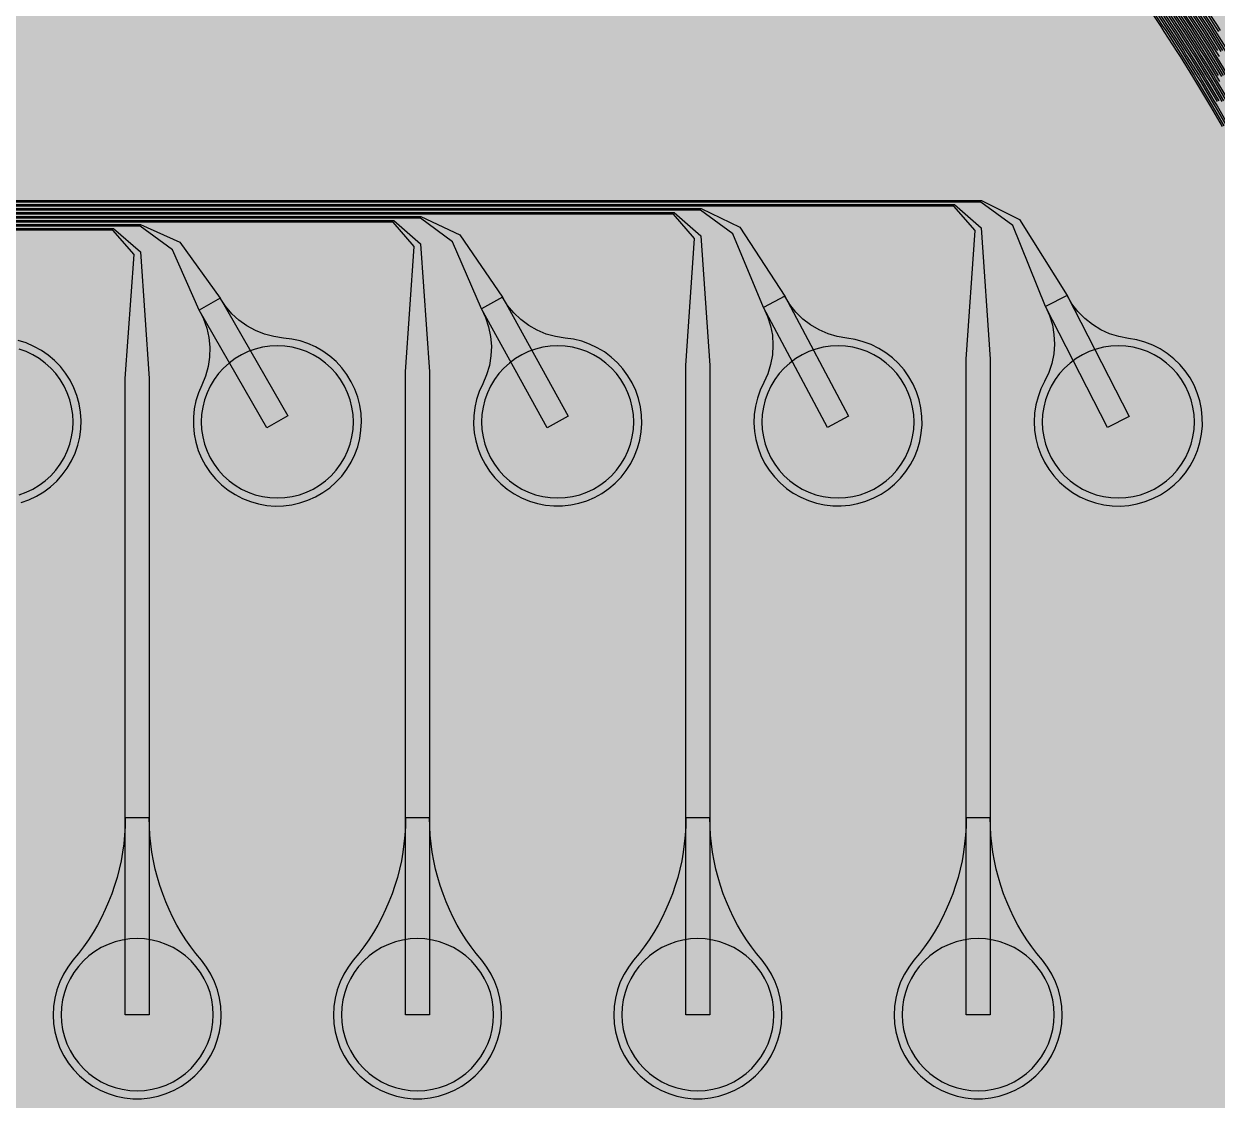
# Model space of a CAD drawing. Header units: metres. Extents: x -7240 to 10960, y -29667 to 1823.
# Drawn here: x -1194 to 296, y -17889 to -16546 of the extents above; entities that cross this region are included whole.
import ezdxf

# ---------------------------------------------------------------- set-up
doc = ezdxf.new("R2010")
doc.units = ezdxf.units.M
for name, color, linetype in [('Metal1', 4, 'CONTINUOUS'), ('Polyimide', 7, 'CONTINUOUS'), ('Polyimide_Negative', 5, 'CONTINUOUS')]:
    doc.layers.add(name, color=color, linetype=linetype)

msp = doc.modelspace()

# ---------------------------------------------------------------- hatches: boundary and pattern name
at = {"layer": 'Polyimide'}
msp.add_hatch(color=7, dxfattribs=at).paths.add_polyline_path([(4088.5, -11806.9), (4098.7, -11851.2), (4115.6, -11893.5), (4138.6, -11932.7), (4167.4, -11968), (4201.1, -11998.5), (4239, -12023.6), (4280.3, -12042.7), (4349.2, -12073.7), (4413.2, -12113.8), (4471.3, -12162), (4522.3, -12217.7), (4565.4, -12279.7), (4599.7, -12346.9), (4624.7, -12418.2), (4639.9, -12492.2), (4645, -12567.5), (4639.9, -12642.8), (4624.7, -12716.8), (4599.7, -12788.1), (4565.4, -12855.3), (4522.3, -12917.3), (4471.3, -12973), (4413.2, -13021.2), (4349.2, -13061.3), (4280.3, -13092.3), (4239, -13111.4), (4201.1, -13136.5), (4167.4, -13167), (4138.6, -13202.3), (4115.6, -13241.5), (4098.7, -13283.8), (4088.5, -13328.1), (4085, -13373.5), (4085, -13567.5), (4099.4, -13861.6), (4142.6, -14152.8), (4214.2, -14438.4), (4313.4, -14715.5), (4439.2, -14981.7), (4590.6, -15234.2), (4766, -15470.7), (4963.7, -15688.8), (5181.8, -15886.5), (5418.3, -16061.9), (5670.8, -16213.3), (5936.9, -16339.1), (6214.1, -16438.3), (6499.7, -16509.9), (6790.9, -16553.1), (7085, -16567.5), (9960.4, -16567.5), (10038.8, -16571.4), (10116.4, -16582.9), (10192.6, -16601.9), (10266.5, -16628.4), (10337.5, -16662), (10404.8, -16702.3), (10467.9, -16749.1), (10526.1, -16801.8), (10578.8, -16860), (10625.6, -16923), (10665.9, -16990.4), (10699.5, -17061.4), (10725.9, -17135.3), (10745, -17211.4), (10756.5, -17289.1), (10760.4, -17367.5), (10760.4, -21957.3), (10721.6, -22012.9), (10686, -22070.6), (10653.6, -22130.1), (10624.5, -22191.4), (10598.9, -22254.2), (10576.8, -22318.2), (10558.3, -22383.5), (10543.4, -22449.6), (10532.2, -22516.5), (10524.7, -22583.8), (10521, -22651.5), (10521, -22719.3), (10524.7, -22787), (10532.2, -22854.4), (10543.4, -22921.2), (10558.3, -22987.4), (10576.8, -23052.6), (10598.9, -23116.7), (10624.5, -23179.5), (10653.6, -23240.7), (10686, -23300.3), (10721.6, -23357.9), (10760.4, -23413.5), (10760.4, -28667.5), (10756.5, -28745.9), (10745, -28823.6), (10725.9, -28899.7), (10699.5, -28973.6), (10665.9, -29044.6), (10625.6, -29112), (10578.8, -29175), (10526.1, -29233.2), (10467.9, -29285.9), (10404.8, -29332.7), (10337.5, -29373), (10266.5, -29406.6), (10192.6, -29433.1), (10116.4, -29452.1), (10038.8, -29463.6), (9960.4, -29467.5), (-6239.6, -29467.5), (-6318, -29463.6), (-6395.7, -29452.1), (-6471.9, -29433.1), (-6545.8, -29406.6), (-6616.7, -29373), (-6684.1, -29332.7), (-6747.1, -29285.9), (-6805.3, -29233.2), (-6858, -29175), (-6904.8, -29112), (-6945.2, -29044.6), (-6978.7, -28973.6), (-7005.2, -28899.7), (-7024.3, -28823.6), (-7035.8, -28745.9), (-7039.6, -28667.5), (-7039.6, -23426.3), (-6999.4, -23370.1), (-6962.3, -23311.6), (-6928.7, -23251.2), (-6898.5, -23189), (-6871.8, -23125.1), (-6848.8, -23059.9), (-6829.5, -22993.4), (-6814, -22926), (-6802.4, -22857.8), (-6794.6, -22789.1), (-6790.7, -22720), (-6790.7, -22650.8), (-6794.6, -22581.8), (-6802.4, -22513), (-6814, -22444.8), (-6829.5, -22377.4), (-6848.8, -22311), (-6871.8, -22245.7), (-6898.5, -22181.9), (-6928.7, -22119.7), (-6962.3, -22059.2), (-6999.4, -22000.8), (-7039.6, -21944.5), (-7039.6, -17367.5), (-7035.8, -17289.1), (-7024.3, -17211.4), (-7005.2, -17135.3), (-6978.7, -17061.4), (-6945.2, -16990.4), (-6904.8, -16923), (-6858, -16860), (-6805.3, -16801.8), (-6747.1, -16749.1), (-6684.1, -16702.3), (-6616.7, -16662), (-6545.8, -16628.4), (-6471.9, -16601.9), (-6395.7, -16582.9), (-6318, -16571.4), (-6239.6, -16567.5), (-3334, -16567.5), (-3039.9, -16553.1), (-2748.7, -16509.9), (-2463.1, -16438.3), (-2185.9, -16339.1), (-1919.8, -16213.3), (-1667.3, -16061.9), (-1430.8, -15886.5), (-1212.7, -15688.8), (-1015, -15470.7), (-839.6, -15234.2), (-688.2, -14981.7), (-562.4, -14715.5), (-463.2, -14438.4), (-391.6, -14152.8), (-348.4, -13861.6), (-334, -13567.5), (-334, -13373.5), (-337.5, -13328.1), (-347.7, -13283.8), (-364.6, -13241.5), (-387.6, -13202.3), (-416.4, -13167), (-450.1, -13136.5), (-488, -13111.4), (-529.3, -13092.3), (-529.3, -13092.3), (-598.2, -13061.3), (-662.2, -13021.2), (-720.3, -12973), (-771.3, -12917.3), (-814.4, -12855.3), (-848.7, -12788.1), (-873.7, -12716.8), (-888.9, -12642.8), (-894, -12567.5), (-888.9, -12492.2), (-873.7, -12418.2), (-848.7, -12346.9), (-814.4, -12279.7), (-771.3, -12217.7), (-720.3, -12162), (-662.2, -12113.8), (-598.2, -12073.7), (-529.3, -12042.7), (-488, -12023.6), (-450.1, -11998.5), (-416.4, -11968), (-387.6, -11932.7), (-364.6, -11893.5), (-347.7, -11851.2), (-337.5, -11806.9), (-334, -11761.5), (-334, -11074.3), (-337.5, -11028.9), (-347.7, -10984.6), (-364.6, -10942.4), (-387.6, -10903.1), (-416.4, -10867.8), (-450.1, -10837.3), (-488, -10812.2), (-529.3, -10793.2), (-529.3, -10793.2), (-598.2, -10762.1), (-662.2, -10722.1), (-720.3, -10673.8), (-771.3, -10618.1), (-814.4, -10556.1), (-848.7, -10488.9), (-873.7, -10417.6), (-888.9, -10343.7), (-894, -10268.3), (-888.9, -10193), (-873.7, -10119), (-848.7, -10047.8), (-814.4, -9980.5), (-771.3, -9918.5), (-720.3, -9862.9), (-662.2, -9814.6), (-598.2, -9774.6), (-529.3, -9743.5), (-488, -9724.5), (-450.1, -9699.4), (-416.4, -9668.8), (-387.6, -9633.5), (-364.6, -9594.3), (-347.7, -9552), (-337.5, -9507.7), (-334, -9462.4), (-334, -8775.1), (-337.5, -8729.8), (-347.7, -8685.5), (-364.6, -8643.2), (-387.6, -8604), (-416.4, -8568.7), (-450.1, -8538.1), (-488, -8513), (-529.3, -8494), (-529.3, -8494), (-598.2, -8462.9), (-662.2, -8422.9), (-720.3, -8374.6), (-771.3, -8319), (-814.4, -8257), (-848.7, -8189.7), (-873.7, -8118.5), (-888.9, -8044.5), (-894, -7969.2), (-888.9, -7893.8), (-873.7, -7819.9), (-848.7, -7748.6), (-814.4, -7681.4), (-771.3, -7619.4), (-720.3, -7563.7), (-662.2, -7515.4), (-598.2, -7475.4), (-529.3, -7444.3), (-529.3, -7444.3), (-488, -7425.3), (-450.1, -7400.2), (-416.4, -7369.7), (-387.6, -7334.4), (-364.6, -7295.1), (-347.7, -7252.9), (-337.5, -7208.6), (-334, -7163.2), (-334, -6476), (-337.5, -6430.6), (-347.7, -6386.3), (-364.6, -6344), (-387.6, -6304.8), (-416.4, -6269.5), (-450.1, -6239), (-488, -6213.9), (-529.3, -6194.8), (-529.3, -6194.8), (-598.2, -6163.8), (-662.2, -6123.7), (-720.3, -6075.5), (-771.3, -6019.8), (-814.4, -5957.8), (-848.7, -5890.6), (-873.7, -5819.3), (-888.9, -5745.3), (-894, -5670), (-888.9, -5594.7), (-873.7, -5520.7), (-848.7, -5449.4), (-814.4, -5382.2), (-771.3, -5320.2), (-720.3, -5264.5), (-662.2, -5216.3), (-598.2, -5176.2), (-529.3, -5145.2), (-529.3, -5145.2), (-488, -5126.1), (-450.1, -5101), (-416.4, -5070.5), (-387.6, -5035.2), (-364.6, -4996), (-347.7, -4953.7), (-337.5, -4909.4), (-334, -4864), (-334, 380), (-334, 1522.5), (-289, 1522.5), (-288.8, 1515.6), (-288.1, 1508.8), (-287, 1502), (-285.4, 1495.3), (-283.4, 1488.7), (-281, 1482.3), (-278.2, 1476.1), (-274.9, 1470), (-271.3, 1464.2), (-267.3, 1458.6), (-262.9, 1453.3), (-258.2, 1448.3), (-253.2, 1443.6), (-247.9, 1439.2), (-242.3, 1435.2), (-236.5, 1431.6), (-230.4, 1428.3), (-224.2, 1425.5), (-217.8, 1423.1), (-211.2, 1421.1), (-204.5, 1419.5), (-197.7, 1418.4), (-190.9, 1417.7), (-184, 1417.5), (-177.1, 1417.7), (-170.3, 1418.4), (-163.5, 1419.5), (-156.8, 1421.1), (-150.2, 1423.1), (-143.8, 1425.5), (-137.6, 1428.3), (-131.5, 1431.6), (-125.7, 1435.2), (-120.1, 1439.2), (-114.8, 1443.6), (-109.8, 1448.3), (-105.1, 1453.3), (-100.7, 1458.6), (-96.7, 1464.2), (-93.1, 1470), (-89.8, 1476.1), (-87, 1482.3), (-84.6, 1488.7), (-82.6, 1495.3), (-81, 1502), (-79.9, 1508.8), (-79.2, 1515.6), (-79, 1522.5), (1786, 1522.5), (3835, 1522.5), (3835.2, 1529), (3835.9, 1535.6), (3836.9, 1542), (3838.4, 1548.4), (3840.3, 1554.6), (3842.6, 1560.8), (3845.3, 1566.7), (3848.4, 1572.5), (3851.9, 1578.1), (3855.7, 1583.4), (3859.8, 1588.4), (3864.3, 1593.2), (3869.1, 1597.7), (3874.1, 1601.8), (3879.4, 1605.6), (3885, 1609.1), (3890.8, 1612.2), (3896.7, 1614.9), (3902.9, 1617.2), (3909.1, 1619.1), (3915.5, 1620.6), (3921.9, 1621.6), (3928.5, 1622.3), (3935, 1622.5), (3941.5, 1622.3), (3948.1, 1621.6), (3954.5, 1620.6), (3960.9, 1619.1), (3967.1, 1617.2), (3973.3, 1614.9), (3979.2, 1612.2), (3985, 1609.1), (3990.6, 1605.6), (3995.9, 1601.8), (4000.9, 1597.7), (4005.7, 1593.2), (4010.2, 1588.4), (4014.3, 1583.4), (4018.1, 1578.1), (4021.6, 1572.5), (4024.7, 1566.7), (4027.4, 1560.8), (4029.7, 1554.6), (4031.6, 1548.4), (4033.1, 1542), (4034.1, 1535.6), (4034.8, 1529), (4035, 1522.5), (4085, 1522.5), (4085, 380), (4085, 330), (4085, -4864), (4088.5, -4909.4), (4098.7, -4953.7), (4115.6, -4996), (4138.6, -5035.2), (4167.4, -5070.5), (4201.1, -5101), (4239, -5126.1), (4280.3, -5145.2), (4280.3, -5145.2), (4349.2, -5176.2), (4413.2, -5216.3), (4471.3, -5264.5), (4522.3, -5320.2), (4565.4, -5382.2), (4599.7, -5449.4), (4624.7, -5520.7), (4639.9, -5594.7), (4645, -5670), (4639.9, -5745.3), (4624.7, -5819.3), (4599.7, -5890.6), (4565.4, -5957.8), (4522.3, -6019.8), (4471.3, -6075.5), (4413.2, -6123.7), (4349.2, -6163.8), (4280.3, -6194.8), (4239, -6213.9), (4201.1, -6239), (4167.4, -6269.5), (4138.6, -6304.8), (4115.6, -6344), (4098.7, -6386.3), (4088.5, -6430.6), (4085, -6476), (4085, -11761.5), (4088.5, -11806.9)])

# ---------------------------------------------------------------- linework, layer by layer
at = {"layer": 'Metal1'}
for points in [[(302.8, -16673.7), (288.4, -16648.9), (284.6, -16642.5), (269.7, -16617.6), (265.8, -16611.3), (250.3, -16586.4), (246.3, -16580), (230.3, -16555.2), (226.2, -16548.8), (209.6, -16524)], [(211.3, -16522.8), (227.8, -16547.7), (232, -16554.1), (248, -16579), (252, -16585.4), (267.5, -16610.2), (271.4, -16616.6), (286.4, -16641.5), (290.1, -16647.8), (304.6, -16672.7)], [(308.7, -16673.7), (294.4, -16648.9), (290.6, -16642.5), (275.7, -16617.6), (271.8, -16611.3), (256.4, -16586.4), (252.4, -16580), (236.5, -16555.2), (232.3, -16548.8), (215.9, -16524)], [(217.5, -16522.8), (234, -16547.7), (238.2, -16554.1), (254.1, -16579), (258.1, -16585.4), (273.6, -16610.2), (277.4, -16616.6), (292.3, -16641.5), (296.1, -16647.8), (310.5, -16672.7)], [(296.6, -16642.5), (281.7, -16617.6), (277.9, -16611.3), (262.5, -16586.4), (258.5, -16580), (242.6, -16555.2), (238.5, -16548.8), (222.1, -16524)], [(223.7, -16522.8), (240.2, -16547.7), (244.3, -16554.1), (260.2, -16579), (264.2, -16585.4), (279.6, -16610.2), (283.5, -16616.6), (298.3, -16641.5)], [(302.6, -16642.5), (287.8, -16617.6), (283.9, -16611.3), (268.6, -16586.4), (264.6, -16580), (248.8, -16555.2), (244.7, -16548.8), (228.3, -16524)], [(230, -16522.8), (246.3, -16547.7), (250.5, -16554.1), (266.3, -16579), (270.3, -16585.4), (285.6, -16610.2), (289.5, -16616.6), (304.3, -16641.5)], [(308.5, -16642.5), (293.8, -16617.6), (290, -16611.3), (274.7, -16586.4), (270.7, -16580), (254.9, -16555.2), (250.8, -16548.8), (234.5, -16524)], [(236.2, -16522.9), (252.5, -16547.7), (256.6, -16554.1), (272.4, -16579), (276.4, -16585.4), (291.7, -16610.2), (295.5, -16616.6), (310.3, -16641.5)], [(299.8, -16617.6), (296, -16611.3), (280.8, -16586.4), (276.8, -16580), (261.1, -16555.2), (257, -16548.8), (240.7, -16523.9)], [(242.4, -16522.9), (258.7, -16547.7), (262.8, -16554.1), (278.5, -16579), (282.5, -16585.4), (297.7, -16610.2)], [(302, -16611.3), (286.9, -16586.4), (282.9, -16580), (267.2, -16555.2), (263.2, -16548.8), (246.9, -16523.9)], [(248.6, -16522.9), (264.8, -16547.7), (268.9, -16554.1), (284.6, -16579), (288.6, -16585.4), (303.7, -16610.2)], [(308.1, -16611.3), (292.9, -16586.4), (289, -16580), (273.4, -16555.2), (269.3, -16548.8), (253.2, -16523.9)], [(254.8, -16522.9), (271, -16547.7), (275.1, -16554.1), (290.7, -16579), (294.7, -16585.4), (309.8, -16610.2)], [(299, -16586.4), (295.1, -16580), (279.5, -16555.2), (275.5, -16548.8), (259.4, -16523.9)], [(261.1, -16522.9), (277.2, -16547.7), (281.2, -16554.1), (296.8, -16579)], [(301.2, -16580), (285.7, -16555.2), (281.7, -16548.8), (265.6, -16523.9)], [(267.3, -16522.9), (283.3, -16547.7), (287.4, -16554.1), (302.9, -16579)], [(307.3, -16580), (291.8, -16555.2), (287.8, -16548.8), (271.8, -16523.9)], [(273.5, -16522.9), (289.5, -16547.7), (293.5, -16554.1), (309, -16579)], [(298.4, -16555.2), (294.4, -16548.8), (278.5, -16523.9)], [(280.2, -16522.9), (296.1, -16547.7), (300.1, -16554.1)], [(-6068.1, -19377.9), (-6068.1, -16796.6), (-6037.5, -16766), (1.9, -16766), (49.5, -16789.8), (108.8, -16884.6), (186.2, -17035.7), (159.5, -17049.3), (82.1, -16898.3), (41.2, -16797.5), (1.4, -16768), (-6036.7, -16768), (-6066.1, -16797.4), (-6066.1, -19377.1)], [(-6063.1, -19372.9), (-6063.1, -16801.6), (-6032.5, -16771), (-31.7, -16771), (1.8, -16800.4), (12.9, -16964.2), (12.9, -17782.5), (-17.1, -17782.5), (-17.1, -16964.2), (-6, -16803.6), (-32.5, -16773), (-6031.7, -16773), (-6061.1, -16802.4), (-6061.1, -19372.1)], [(-6058.1, -19367.9), (-6058.1, -16806.6), (-6027.5, -16776), (-348.1, -16776), (-299.9, -16799.4), (-243.6, -16885.6), (-163.9, -17035.5), (-190.4, -17049.5), (-270.1, -16899.7), (-308.6, -16807.6), (-348.6, -16778), (-6026.7, -16778), (-6056.1, -16807.4), (-6056.1, -19367.1)], [(-6053.1, -19362.9), (-6053.1, -16811.6), (-6022.5, -16781), (-381.7, -16781), (-348.2, -16810.4), (-337.1, -16972.2), (-337.1, -17782.5), (-367.1, -17782.5), (-367.1, -16972.2), (-356.1, -16813.6), (-382.5, -16783), (-6021.7, -16783), (-6051.1, -16812.4), (-6051.1, -19362.1)], [(-6048.1, -19357.9), (-6048.1, -16816.6), (-6017.5, -16786), (-698.1, -16786), (-649.3, -16808.9), (-596.1, -16886.7), (-514, -17035.2), (-540.3, -17049.8), (-622.3, -16901.2), (-658.3, -16817.6), (-698.6, -16788), (-6016.7, -16788), (-6046.1, -16817.4), (-6046.1, -19357.1)], [(-6043.1, -19352.9), (-6043.1, -16821.6), (-6012.5, -16791), (-731.7, -16791), (-698.2, -16820.4), (-687.1, -16980.2), (-687.1, -17782.5), (-717.1, -17782.5), (-717.1, -16980.2), (-706.1, -16823.6), (-732.5, -16793), (-6011.7, -16793), (-6041.1, -16822.4), (-6041.1, -19352.1)], [(-6038.1, -19347.9), (-6038.1, -16826.6), (-6007.5, -16796), (-1048.1, -16796), (-998.7, -16818.3), (-948.7, -16887.9), (-864.1, -17035), (-890.1, -17050), (-974.7, -16902.9), (-1008, -16827.7), (-1048.6, -16798), (-6006.7, -16798), (-6036.1, -16827.4), (-6036.1, -19347.1)], [(-6033.1, -19342.9), (-6033.1, -16831.6), (-6002.5, -16801), (-1081.7, -16801), (-1048.1, -16830.3), (-1037.1, -16988.2), (-1037.1, -17782.5), (-1067.1, -17782.5), (-1067.1, -16988.2), (-1056.1, -16833.7), (-1082.5, -16803), (-6001.7, -16803), (-6031.1, -16832.4), (-6031.1, -19342.1)], [(-1197, -17143.1), (-1187.2, -17139.6), (-1177.7, -17135.1), (-1168.7, -17129.7), (-1160.3, -17123.5), (-1152.6, -17116.4), (-1145.6, -17108.6), (-1139.4, -17100.2), (-1134.1, -17091.1), (-1129.7, -17081.6), (-1126.3, -17071.7), (-1123.9, -17061.5), (-1122.5, -17051.1), (-1122.1, -17040.6), (-1122.8, -17030.2), (-1124.6, -17019.9), (-1127.4, -17009.7), (-1131.1, -17000), (-1135.8, -16990.6), (-1141.5, -16981.8), (-1148, -16973.5), (-1155.2, -16966), (-1163.2, -16959.2), (-1171.8, -16953.2), (-1181, -16948.2), (-1190.6, -16944), (-1200.6, -16940.9)]]:
    msp.add_lwpolyline(points, dxfattribs=at)
for points in [[(-974.7, -16902.9), (-969.3, -16913.8), (-965.3, -16925.3), (-962.6, -16937.2), (-961.5, -16949.3), (-961.8, -16961.5), (-963.6, -16973.5), (-966.9, -16985.3), (-971.5, -16996.5), (-975.6, -17006.2), (-978.8, -17016.2), (-980.9, -17026.4), (-982, -17036.8), (-982, -17047.3), (-981, -17057.8), (-979, -17068), (-975.9, -17078.1), (-971.9, -17087.7), (-966.9, -17097), (-961, -17105.6), (-954.3, -17113.7), (-946.8, -17121), (-938.7, -17127.6), (-929.9, -17133.3), (-920.6, -17138.1), (-910.8, -17141.9), (-900.7, -17144.8), (-890.4, -17146.7), (-880, -17147.5), (-869.5, -17147.2), (-859.1, -17145.9), (-848.9, -17143.6), (-838.9, -17140.3), (-829.4, -17136), (-820.3, -17130.8), (-811.8, -17124.7), (-803.9, -17117.8), (-796.8, -17110.1), (-790.4, -17101.7), (-785, -17092.8), (-780.4, -17083.4), (-776.8, -17073.5), (-774.2, -17063.4), (-772.7, -17053), (-772.1, -17042.5), (-772.6, -17032.1), (-774.2, -17021.7), (-776.8, -17011.6), (-780.4, -17001.7), (-784.9, -16992.3), (-790.4, -16983.3), (-796.7, -16975), (-803.8, -16967.3), (-811.7, -16960.4), (-820.2, -16954.3), (-829.3, -16949), (-838.9, -16944.7), (-848.8, -16941.4), (-859, -16939.1), (-869.4, -16937.8), (-881.5, -16936.1), (-893.3, -16933.1), (-904.6, -16928.6), (-915.3, -16922.7), (-925.2, -16915.6), (-934.1, -16907.4), (-942, -16898.1), (-948.7, -16887.9), (-974.7, -16902.9)], [(-622.3, -16901.2), (-617.1, -16912.2), (-613.3, -16923.8), (-610.8, -16935.7), (-609.9, -16947.9), (-610.4, -16960), (-612.4, -16972.1), (-615.9, -16983.7), (-620.7, -16994.9), (-625, -17004.5), (-628.3, -17014.4), (-630.6, -17024.7), (-631.9, -17035.1), (-632.1, -17045.5), (-631.3, -17056), (-629.4, -17066.3), (-626.5, -17076.4), (-622.6, -17086.1), (-617.8, -17095.4), (-612.1, -17104.2), (-605.5, -17112.3), (-598.2, -17119.8), (-590.1, -17126.5), (-581.4, -17132.4), (-572.2, -17137.3), (-562.5, -17141.4), (-552.5, -17144.4), (-542.2, -17146.4), (-531.8, -17147.4), (-521.3, -17147.3), (-510.9, -17146.2), (-500.6, -17144.1), (-490.6, -17140.9), (-481, -17136.8), (-471.8, -17131.7), (-463.2, -17125.8), (-455.2, -17119), (-447.9, -17111.5), (-441.5, -17103.2), (-435.8, -17094.4), (-431.1, -17085), (-427.4, -17075.2), (-424.6, -17065.1), (-422.8, -17054.8), (-422.1, -17044.3), (-422.5, -17033.9), (-423.9, -17023.5), (-426.3, -17013.3), (-429.7, -17003.4), (-434.1, -16993.9), (-439.4, -16984.8), (-445.6, -16976.4), (-452.6, -16968.6), (-460.3, -16961.5), (-468.7, -16955.2), (-477.7, -16949.9), (-487.2, -16945.4), (-497.1, -16941.9), (-507.2, -16939.4), (-517.6, -16937.9), (-529.7, -16936.1), (-541.4, -16932.8), (-552.6, -16928.1), (-563.2, -16922.1), (-573, -16914.8), (-581.8, -16906.4), (-589.6, -16897), (-596.1, -16886.7), (-622.3, -16901.2)], [(-270.1, -16899.7), (-265, -16910.8), (-261.3, -16922.4), (-259.1, -16934.4), (-258.3, -16946.6), (-259.1, -16958.7), (-261.3, -16970.7), (-264.9, -16982.3), (-269.9, -16993.4), (-274.4, -17002.9), (-277.8, -17012.8), (-280.3, -17023), (-281.7, -17033.4), (-282.1, -17043.8), (-281.5, -17054.3), (-279.8, -17064.6), (-277, -17074.8), (-273.3, -17084.6), (-268.7, -17093.9), (-263.1, -17102.8), (-256.6, -17111.1), (-249.4, -17118.7), (-241.5, -17125.5), (-232.9, -17131.5), (-223.7, -17136.6), (-214.1, -17140.8), (-204.1, -17144), (-193.9, -17146.2), (-183.5, -17147.3), (-173, -17147.4), (-162.5, -17146.5), (-152.2, -17144.5), (-142.2, -17141.5), (-132.5, -17137.5), (-123.3, -17132.6), (-114.5, -17126.8), (-106.4, -17120.1), (-99.1, -17112.7), (-92.4, -17104.6), (-86.7, -17095.8), (-81.8, -17086.6), (-77.9, -17076.8), (-75, -17066.8), (-73.1, -17056.5), (-72.2, -17046), (-72.4, -17035.6), (-73.6, -17025.1), (-75.8, -17014.9), (-79.1, -17004.9), (-83.3, -16995.4), (-88.5, -16986.2), (-94.5, -16977.7), (-101.4, -16969.8), (-109, -16962.6), (-117.3, -16956.2), (-126.2, -16950.7), (-135.6, -16946), (-145.5, -16942.4), (-155.6, -16939.7), (-165.9, -16938.1), (-178, -16936.1), (-189.6, -16932.6), (-200.8, -16927.7), (-211.3, -16921.5), (-220.9, -16914.1), (-229.6, -16905.5), (-237.2, -16896), (-243.6, -16885.6), (-270.1, -16899.7)], [(82.1, -16898.3), (87, -16909.5), (90.5, -16921.2), (92.5, -16933.2), (93.1, -16945.3), (92.2, -16957.5), (89.8, -16969.4), (86, -16981), (80.8, -16992), (76.2, -17001.4), (72.6, -17011.3), (70, -17021.4), (68.4, -17031.8), (67.9, -17042.3), (68.4, -17052.7), (69.9, -17063.1), (72.5, -17073.2), (76, -17083.1), (80.6, -17092.6), (86, -17101.5), (92.3, -17109.9), (99.4, -17117.6), (107.3, -17124.5), (115.8, -17130.6), (124.9, -17135.9), (134.4, -17140.2), (144.3, -17143.5), (154.6, -17145.9), (165, -17147.2), (175.4, -17147.5), (185.9, -17146.7), (196.2, -17144.9), (206.3, -17142), (216, -17138.2), (225.4, -17133.4), (234.2, -17127.7), (242.4, -17121.2), (249.9, -17113.9), (256.6, -17105.9), (262.5, -17097.2), (267.5, -17088), (271.6, -17078.3), (274.7, -17068.3), (276.7, -17058), (277.8, -17047.6), (277.7, -17037.1), (276.7, -17026.7), (274.6, -17016.4), (271.5, -17006.4), (267.4, -16996.8), (262.4, -16987.6), (256.5, -16978.9), (249.7, -16970.9), (242.2, -16963.6), (234, -16957.1), (225.2, -16951.4), (215.8, -16946.7), (206.1, -16942.9), (196, -16940.1), (185.6, -16938.3), (173.7, -16936.1), (162, -16932.4), (151, -16927.4), (140.6, -16921), (131, -16913.4), (122.5, -16904.8), (115, -16895.1), (108.8, -16884.6), (82.1, -16898.3)], [(-1067.1, -17536.9), (-1067.3, -17547.7), (-1068, -17558.4), (-1069, -17569.1), (-1070.5, -17579.7), (-1072.3, -17590.3), (-1074.6, -17600.8), (-1077.3, -17611.1), (-1080.4, -17621.4), (-1083.9, -17631.6), (-1087.8, -17641.6), (-1092.1, -17651.4), (-1096.7, -17661.1), (-1101.8, -17670.6), (-1107.2, -17679.9), (-1112.9, -17688.9), (-1119, -17697.7), (-1125.5, -17706.3), (-1132.3, -17714.6), (-1138.7, -17723.1), (-1144.2, -17732.1), (-1148.9, -17741.7), (-1152.5, -17751.6), (-1155.1, -17761.9), (-1156.6, -17772.4), (-1157.1, -17783), (-1156.5, -17793.6), (-1154.9, -17804.1), (-1152.2, -17814.3), (-1148.5, -17824.2), (-1143.8, -17833.7), (-1138.1, -17842.7), (-1131.6, -17851.1), (-1124.3, -17858.8), (-1116.2, -17865.7), (-1107.5, -17871.7), (-1098.2, -17876.8), (-1088.5, -17881), (-1078.4, -17884.2), (-1068, -17886.3), (-1057.4, -17887.4), (-1046.8, -17887.4), (-1036.3, -17886.3), (-1025.9, -17884.2), (-1015.8, -17881), (-1006, -17876.8), (-996.7, -17871.7), (-988, -17865.7), (-980, -17858.8), (-972.6, -17851.1), (-966.1, -17842.7), (-960.5, -17833.7), (-955.8, -17824.2), (-952.1, -17814.3), (-949.4, -17804.1), (-947.7, -17793.6), (-947.1, -17783), (-947.6, -17772.4), (-949.2, -17761.9), (-951.8, -17751.6), (-955.4, -17741.7), (-960, -17732.1), (-965.6, -17723.1), (-972, -17714.6), (-978.8, -17706.3), (-985.2, -17697.7), (-991.3, -17688.9), (-997.1, -17679.9), (-1002.5, -17670.6), (-1007.5, -17661.1), (-1012.2, -17651.4), (-1016.4, -17641.6), (-1020.3, -17631.6), (-1023.8, -17621.4), (-1026.9, -17611.1), (-1029.6, -17600.8), (-1031.9, -17590.3), (-1033.8, -17579.7), (-1035.2, -17569.1), (-1036.3, -17558.4), (-1036.9, -17547.7), (-1037.1, -17536.9), (-1067.1, -17536.9)], [(-717.1, -17536.9), (-717.3, -17547.7), (-718, -17558.4), (-719, -17569.1), (-720.5, -17579.7), (-722.3, -17590.3), (-724.6, -17600.8), (-727.3, -17611.1), (-730.4, -17621.4), (-733.9, -17631.6), (-737.8, -17641.6), (-742.1, -17651.4), (-746.7, -17661.1), (-751.8, -17670.6), (-757.2, -17679.9), (-762.9, -17688.9), (-769, -17697.7), (-775.5, -17706.3), (-782.3, -17714.6), (-788.7, -17723.1), (-794.2, -17732.1), (-798.9, -17741.7), (-802.5, -17751.6), (-805.1, -17761.9), (-806.6, -17772.4), (-807.1, -17783), (-806.5, -17793.6), (-804.9, -17804.1), (-802.2, -17814.3), (-798.5, -17824.2), (-793.8, -17833.7), (-788.1, -17842.7), (-781.6, -17851.1), (-774.3, -17858.8), (-766.2, -17865.7), (-757.5, -17871.7), (-748.2, -17876.8), (-738.5, -17881), (-728.4, -17884.2), (-718, -17886.3), (-707.4, -17887.4), (-696.8, -17887.4), (-686.3, -17886.3), (-675.9, -17884.2), (-665.8, -17881), (-656, -17876.8), (-646.7, -17871.7), (-638, -17865.7), (-630, -17858.8), (-622.6, -17851.1), (-616.1, -17842.7), (-610.5, -17833.7), (-605.8, -17824.2), (-602.1, -17814.3), (-599.4, -17804.1), (-597.7, -17793.6), (-597.1, -17783), (-597.6, -17772.4), (-599.2, -17761.9), (-601.8, -17751.6), (-605.4, -17741.7), (-610, -17732.1), (-615.6, -17723.1), (-622, -17714.6), (-628.8, -17706.3), (-635.2, -17697.7), (-641.3, -17688.9), (-647.1, -17679.9), (-652.5, -17670.6), (-657.5, -17661.1), (-662.2, -17651.4), (-666.4, -17641.6), (-670.3, -17631.6), (-673.8, -17621.4), (-676.9, -17611.1), (-679.6, -17600.8), (-681.9, -17590.3), (-683.8, -17579.7), (-685.2, -17569.1), (-686.3, -17558.4), (-686.9, -17547.7), (-687.1, -17536.9), (-717.1, -17536.9)], [(-367.1, -17536.9), (-367.3, -17547.7), (-368, -17558.4), (-369, -17569.1), (-370.5, -17579.7), (-372.3, -17590.3), (-374.6, -17600.8), (-377.3, -17611.1), (-380.4, -17621.4), (-383.9, -17631.6), (-387.8, -17641.6), (-392.1, -17651.4), (-396.7, -17661.1), (-401.8, -17670.6), (-407.2, -17679.9), (-412.9, -17688.9), (-419, -17697.7), (-425.5, -17706.3), (-432.3, -17714.6), (-438.7, -17723.1), (-444.2, -17732.1), (-448.9, -17741.7), (-452.5, -17751.6), (-455.1, -17761.9), (-456.6, -17772.4), (-457.1, -17783), (-456.5, -17793.6), (-454.9, -17804.1), (-452.2, -17814.3), (-448.5, -17824.2), (-443.8, -17833.7), (-438.1, -17842.7), (-431.6, -17851.1), (-424.3, -17858.8), (-416.2, -17865.7), (-407.5, -17871.7), (-398.2, -17876.8), (-388.5, -17881), (-378.4, -17884.2), (-368, -17886.3), (-357.4, -17887.4), (-346.8, -17887.4), (-336.3, -17886.3), (-325.9, -17884.2), (-315.8, -17881), (-306, -17876.8), (-296.7, -17871.7), (-288, -17865.7), (-280, -17858.8), (-272.6, -17851.1), (-266.1, -17842.7), (-260.5, -17833.7), (-255.8, -17824.2), (-252.1, -17814.3), (-249.4, -17804.1), (-247.7, -17793.6), (-247.1, -17783), (-247.6, -17772.4), (-249.2, -17761.9), (-251.8, -17751.6), (-255.4, -17741.7), (-260, -17732.1), (-265.6, -17723.1), (-272, -17714.6), (-278.8, -17706.3), (-285.2, -17697.7), (-291.3, -17688.9), (-297.1, -17679.9), (-302.5, -17670.6), (-307.5, -17661.1), (-312.2, -17651.4), (-316.4, -17641.6), (-320.3, -17631.6), (-323.8, -17621.4), (-326.9, -17611.1), (-329.6, -17600.8), (-331.9, -17590.3), (-333.8, -17579.7), (-335.2, -17569.1), (-336.3, -17558.4), (-336.9, -17547.7), (-337.1, -17536.9), (-367.1, -17536.9)], [(-17.1, -17536.9), (-17.3, -17547.7), (-18, -17558.4), (-19, -17569.1), (-20.5, -17579.7), (-22.3, -17590.3), (-24.6, -17600.8), (-27.3, -17611.1), (-30.4, -17621.4), (-33.9, -17631.6), (-37.8, -17641.6), (-42.1, -17651.4), (-46.7, -17661.1), (-51.8, -17670.6), (-57.2, -17679.9), (-62.9, -17688.9), (-69, -17697.7), (-75.5, -17706.3), (-82.3, -17714.6), (-88.7, -17723.1), (-94.2, -17732.1), (-98.9, -17741.7), (-102.5, -17751.6), (-105.1, -17761.9), (-106.6, -17772.4), (-107.1, -17783), (-106.5, -17793.6), (-104.9, -17804.1), (-102.2, -17814.3), (-98.5, -17824.2), (-93.8, -17833.7), (-88.1, -17842.7), (-81.6, -17851.1), (-74.3, -17858.8), (-66.2, -17865.7), (-57.5, -17871.7), (-48.2, -17876.8), (-38.5, -17881), (-28.4, -17884.2), (-18, -17886.3), (-7.4, -17887.4), (3.2, -17887.4), (13.7, -17886.3), (24.1, -17884.2), (34.2, -17881), (44, -17876.8), (53.3, -17871.7), (62, -17865.7), (70, -17858.8), (77.4, -17851.1), (83.9, -17842.7), (89.5, -17833.7), (94.2, -17824.2), (97.9, -17814.3), (100.6, -17804.1), (102.3, -17793.6), (102.9, -17783), (102.4, -17772.4), (100.8, -17761.9), (98.2, -17751.6), (94.6, -17741.7), (90, -17732.1), (84.4, -17723.1), (78, -17714.6), (71.2, -17706.3), (64.8, -17697.7), (58.7, -17688.9), (52.9, -17679.9), (47.5, -17670.6), (42.5, -17661.1), (37.8, -17651.4), (33.6, -17641.6), (29.7, -17631.6), (26.2, -17621.4), (23.1, -17611.1), (20.4, -17600.8), (18.1, -17590.3), (16.2, -17579.7), (14.8, -17569.1), (13.7, -17558.4), (13.1, -17547.7), (12.9, -17536.9), (-17.1, -17536.9)]]:
    msp.add_lwpolyline(points, close=True, dxfattribs=at)
at = {"layer": 'Polyimide_Negative'}
msp.add_lwpolyline([(-1199.5, -17133.4), (-1190.8, -17130.3), (-1182.3, -17126.3), (-1174.3, -17121.5), (-1166.9, -17115.9), (-1159.9, -17109.7), (-1153.7, -17102.8), (-1148.1, -17095.3), (-1143.3, -17087.3), (-1139.4, -17078.9), (-1136.2, -17070.1), (-1134, -17061), (-1132.6, -17051.8), (-1132.1, -17042.5), (-1132.1, -17042.5), (-1132.6, -17033.2), (-1134, -17024), (-1136.2, -17014.9), (-1139.4, -17006.1), (-1143.3, -16997.7), (-1148.1, -16989.7), (-1153.7, -16982.2), (-1159.9, -16975.3), (-1166.9, -16969.1), (-1174.3, -16963.5), (-1182.3, -16958.7), (-1190.8, -16954.7), (-1199.5, -16951.6)], dxfattribs=at)
for points in [[(-782.1, -17042.5), (-782.6, -17033.2), (-784, -17024), (-786.2, -17014.9), (-789.4, -17006.1), (-793.3, -16997.7), (-798.1, -16989.7), (-803.7, -16982.2), (-809.9, -16975.3), (-816.9, -16969.1), (-824.3, -16963.5), (-832.3, -16958.7), (-840.8, -16954.7), (-849.5, -16951.6), (-858.6, -16949.3), (-867.8, -16948), (-877.1, -16947.5), (-886.4, -16948), (-895.7, -16949.3), (-904.7, -16951.6), (-913.5, -16954.7), (-921.9, -16958.7), (-929.9, -16963.5), (-937.4, -16969.1), (-944.3, -16975.3), (-950.6, -16982.2), (-956.1, -16989.7), (-960.9, -16997.7), (-964.9, -17006.1), (-968, -17014.9), (-970.3, -17024), (-971.7, -17033.2), (-972.1, -17042.5), (-971.7, -17051.8), (-970.3, -17061), (-968, -17070.1), (-964.9, -17078.9), (-960.9, -17087.3), (-956.1, -17095.3), (-950.6, -17102.8), (-944.3, -17109.7), (-937.4, -17115.9), (-929.9, -17121.5), (-921.9, -17126.3), (-913.5, -17130.3), (-904.7, -17133.4), (-895.7, -17135.7), (-886.4, -17137), (-877.1, -17137.5), (-867.8, -17137), (-858.6, -17135.7), (-849.5, -17133.4), (-840.8, -17130.3), (-832.3, -17126.3), (-824.3, -17121.5), (-816.9, -17115.9), (-809.9, -17109.7), (-803.7, -17102.8), (-798.1, -17095.3), (-793.3, -17087.3), (-789.4, -17078.9), (-786.2, -17070.1), (-784, -17061), (-782.6, -17051.8), (-782.1, -17042.5)], [(-432.1, -17042.5), (-432.6, -17033.2), (-434, -17024), (-436.2, -17014.9), (-439.4, -17006.1), (-443.3, -16997.7), (-448.1, -16989.7), (-453.7, -16982.2), (-459.9, -16975.3), (-466.9, -16969.1), (-474.3, -16963.5), (-482.3, -16958.7), (-490.8, -16954.7), (-499.5, -16951.6), (-508.6, -16949.3), (-517.8, -16948), (-527.1, -16947.5), (-536.4, -16948), (-545.7, -16949.3), (-554.7, -16951.6), (-563.5, -16954.7), (-571.9, -16958.7), (-579.9, -16963.5), (-587.4, -16969.1), (-594.3, -16975.3), (-600.6, -16982.2), (-606.1, -16989.7), (-610.9, -16997.7), (-614.9, -17006.1), (-618, -17014.9), (-620.3, -17024), (-621.7, -17033.2), (-622.1, -17042.5), (-621.7, -17051.8), (-620.3, -17061), (-618, -17070.1), (-614.9, -17078.9), (-610.9, -17087.3), (-606.1, -17095.3), (-600.6, -17102.8), (-594.3, -17109.7), (-587.4, -17115.9), (-579.9, -17121.5), (-571.9, -17126.3), (-563.5, -17130.3), (-554.7, -17133.4), (-545.7, -17135.7), (-536.4, -17137), (-527.1, -17137.5), (-517.8, -17137), (-508.6, -17135.7), (-499.5, -17133.4), (-490.8, -17130.3), (-482.3, -17126.3), (-474.3, -17121.5), (-466.9, -17115.9), (-459.9, -17109.7), (-453.7, -17102.8), (-448.1, -17095.3), (-443.3, -17087.3), (-439.4, -17078.9), (-436.2, -17070.1), (-434, -17061), (-432.6, -17051.8), (-432.1, -17042.5)], [(-82.1, -17042.5), (-82.6, -17033.2), (-84, -17024), (-86.2, -17014.9), (-89.4, -17006.1), (-93.3, -16997.7), (-98.1, -16989.7), (-103.7, -16982.2), (-109.9, -16975.3), (-116.9, -16969.1), (-124.3, -16963.5), (-132.3, -16958.7), (-140.8, -16954.7), (-149.5, -16951.6), (-158.6, -16949.3), (-167.8, -16948), (-177.1, -16947.5), (-186.4, -16948), (-195.7, -16949.3), (-204.7, -16951.6), (-213.5, -16954.7), (-221.9, -16958.7), (-229.9, -16963.5), (-237.4, -16969.1), (-244.3, -16975.3), (-250.6, -16982.2), (-256.1, -16989.7), (-260.9, -16997.7), (-264.9, -17006.1), (-268, -17014.9), (-270.3, -17024), (-271.7, -17033.2), (-272.1, -17042.5), (-271.7, -17051.8), (-270.3, -17061), (-268, -17070.1), (-264.9, -17078.9), (-260.9, -17087.3), (-256.1, -17095.3), (-250.6, -17102.8), (-244.3, -17109.7), (-237.4, -17115.9), (-229.9, -17121.5), (-221.9, -17126.3), (-213.5, -17130.3), (-204.7, -17133.4), (-195.7, -17135.7), (-186.4, -17137), (-177.1, -17137.5), (-167.8, -17137), (-158.6, -17135.7), (-149.5, -17133.4), (-140.8, -17130.3), (-132.3, -17126.3), (-124.3, -17121.5), (-116.9, -17115.9), (-109.9, -17109.7), (-103.7, -17102.8), (-98.1, -17095.3), (-93.3, -17087.3), (-89.4, -17078.9), (-86.2, -17070.1), (-84, -17061), (-82.6, -17051.8), (-82.1, -17042.5)], [(267.9, -17042.5), (267.4, -17033.2), (266, -17024), (263.8, -17014.9), (260.6, -17006.1), (256.7, -16997.7), (251.9, -16989.7), (246.3, -16982.2), (240.1, -16975.3), (233.1, -16969.1), (225.7, -16963.5), (217.7, -16958.7), (209.2, -16954.7), (200.5, -16951.6), (191.4, -16949.3), (182.2, -16948), (172.9, -16947.5), (163.6, -16948), (154.3, -16949.3), (145.3, -16951.6), (136.5, -16954.7), (128.1, -16958.7), (120.1, -16963.5), (112.6, -16969.1), (105.7, -16975.3), (99.4, -16982.2), (93.9, -16989.7), (89.1, -16997.7), (85.1, -17006.1), (82, -17014.9), (79.7, -17024), (78.3, -17033.2), (77.9, -17042.5), (78.3, -17051.8), (79.7, -17061), (82, -17070.1), (85.1, -17078.9), (89.1, -17087.3), (93.9, -17095.3), (99.4, -17102.8), (105.7, -17109.7), (112.6, -17115.9), (120.1, -17121.5), (128.1, -17126.3), (136.5, -17130.3), (145.3, -17133.4), (154.3, -17135.7), (163.6, -17137), (172.9, -17137.5), (182.2, -17137), (191.4, -17135.7), (200.5, -17133.4), (209.2, -17130.3), (217.7, -17126.3), (225.7, -17121.5), (233.1, -17115.9), (240.1, -17109.7), (246.3, -17102.8), (251.9, -17095.3), (256.7, -17087.3), (260.6, -17078.9), (263.8, -17070.1), (266, -17061), (267.4, -17051.8), (267.9, -17042.5)], [(-957.1, -17782.5), (-957.6, -17773.2), (-959, -17764), (-961.2, -17754.9), (-964.4, -17746.1), (-968.3, -17737.7), (-973.1, -17729.7), (-978.7, -17722.2), (-984.9, -17715.3), (-991.9, -17709.1), (-999.3, -17703.5), (-1007.3, -17698.7), (-1015.8, -17694.7), (-1024.5, -17691.6), (-1033.6, -17689.3), (-1042.8, -17688), (-1052.1, -17687.5), (-1061.4, -17688), (-1070.7, -17689.3), (-1079.7, -17691.6), (-1088.5, -17694.7), (-1096.9, -17698.7), (-1104.9, -17703.5), (-1112.4, -17709.1), (-1119.3, -17715.3), (-1125.6, -17722.2), (-1131.1, -17729.7), (-1135.9, -17737.7), (-1139.9, -17746.1), (-1143, -17754.9), (-1145.3, -17764), (-1146.7, -17773.2), (-1147.1, -17782.5), (-1146.7, -17791.8), (-1145.3, -17801), (-1143, -17810.1), (-1139.9, -17818.9), (-1135.9, -17827.3), (-1131.1, -17835.3), (-1125.6, -17842.8), (-1119.3, -17849.7), (-1112.4, -17855.9), (-1104.9, -17861.5), (-1096.9, -17866.3), (-1088.5, -17870.3), (-1079.7, -17873.4), (-1070.7, -17875.7), (-1061.4, -17877), (-1052.1, -17877.5), (-1042.8, -17877), (-1033.6, -17875.7), (-1024.5, -17873.4), (-1015.8, -17870.3), (-1007.3, -17866.3), (-999.3, -17861.5), (-991.9, -17855.9), (-984.9, -17849.7), (-978.7, -17842.8), (-973.1, -17835.3), (-968.3, -17827.3), (-964.4, -17818.9), (-961.2, -17810.1), (-959, -17801), (-957.6, -17791.8), (-957.1, -17782.5)], [(-607.1, -17782.5), (-607.6, -17773.2), (-609, -17764), (-611.2, -17754.9), (-614.4, -17746.1), (-618.3, -17737.7), (-623.1, -17729.7), (-628.7, -17722.2), (-634.9, -17715.3), (-641.9, -17709.1), (-649.3, -17703.5), (-657.3, -17698.7), (-665.8, -17694.7), (-674.5, -17691.6), (-683.6, -17689.3), (-692.8, -17688), (-702.1, -17687.5), (-711.4, -17688), (-720.7, -17689.3), (-729.7, -17691.6), (-738.5, -17694.7), (-746.9, -17698.7), (-754.9, -17703.5), (-762.4, -17709.1), (-769.3, -17715.3), (-775.6, -17722.2), (-781.1, -17729.7), (-785.9, -17737.7), (-789.9, -17746.1), (-793, -17754.9), (-795.3, -17764), (-796.7, -17773.2), (-797.1, -17782.5), (-796.7, -17791.8), (-795.3, -17801), (-793, -17810.1), (-789.9, -17818.9), (-785.9, -17827.3), (-781.1, -17835.3), (-775.6, -17842.8), (-769.3, -17849.7), (-762.4, -17855.9), (-754.9, -17861.5), (-746.9, -17866.3), (-738.5, -17870.3), (-729.7, -17873.4), (-720.7, -17875.7), (-711.4, -17877), (-702.1, -17877.5), (-692.8, -17877), (-683.6, -17875.7), (-674.5, -17873.4), (-665.8, -17870.3), (-657.3, -17866.3), (-649.3, -17861.5), (-641.9, -17855.9), (-634.9, -17849.7), (-628.7, -17842.8), (-623.1, -17835.3), (-618.3, -17827.3), (-614.4, -17818.9), (-611.2, -17810.1), (-609, -17801), (-607.6, -17791.8), (-607.1, -17782.5)], [(-257.1, -17782.5), (-257.6, -17773.2), (-259, -17764), (-261.2, -17754.9), (-264.4, -17746.1), (-268.3, -17737.7), (-273.1, -17729.7), (-278.7, -17722.2), (-284.9, -17715.3), (-291.9, -17709.1), (-299.3, -17703.5), (-307.3, -17698.7), (-315.8, -17694.7), (-324.5, -17691.6), (-333.6, -17689.3), (-342.8, -17688), (-352.1, -17687.5), (-361.4, -17688), (-370.7, -17689.3), (-379.7, -17691.6), (-388.5, -17694.7), (-396.9, -17698.7), (-404.9, -17703.5), (-412.4, -17709.1), (-419.3, -17715.3), (-425.6, -17722.2), (-431.1, -17729.7), (-435.9, -17737.7), (-439.9, -17746.1), (-443, -17754.9), (-445.3, -17764), (-446.7, -17773.2), (-447.1, -17782.5), (-446.7, -17791.8), (-445.3, -17801), (-443, -17810.1), (-439.9, -17818.9), (-435.9, -17827.3), (-431.1, -17835.3), (-425.6, -17842.8), (-419.3, -17849.7), (-412.4, -17855.9), (-404.9, -17861.5), (-396.9, -17866.3), (-388.5, -17870.3), (-379.7, -17873.4), (-370.7, -17875.7), (-361.4, -17877), (-352.1, -17877.5), (-342.8, -17877), (-333.6, -17875.7), (-324.5, -17873.4), (-315.8, -17870.3), (-307.3, -17866.3), (-299.3, -17861.5), (-291.9, -17855.9), (-284.9, -17849.7), (-278.7, -17842.8), (-273.1, -17835.3), (-268.3, -17827.3), (-264.4, -17818.9), (-261.2, -17810.1), (-259, -17801), (-257.6, -17791.8), (-257.1, -17782.5)], [(92.9, -17782.5), (92.4, -17773.2), (91, -17764), (88.8, -17754.9), (85.6, -17746.1), (81.7, -17737.7), (76.9, -17729.7), (71.3, -17722.2), (65.1, -17715.3), (58.1, -17709.1), (50.7, -17703.5), (42.7, -17698.7), (34.2, -17694.7), (25.5, -17691.6), (16.4, -17689.3), (7.2, -17688), (-2.1, -17687.5), (-11.4, -17688), (-20.7, -17689.3), (-29.7, -17691.6), (-38.5, -17694.7), (-46.9, -17698.7), (-54.9, -17703.5), (-62.4, -17709.1), (-69.3, -17715.3), (-75.6, -17722.2), (-81.1, -17729.7), (-85.9, -17737.7), (-89.9, -17746.1), (-93, -17754.9), (-95.3, -17764), (-96.7, -17773.2), (-97.1, -17782.5), (-96.7, -17791.8), (-95.3, -17801), (-93, -17810.1), (-89.9, -17818.9), (-85.9, -17827.3), (-81.1, -17835.3), (-75.6, -17842.8), (-69.3, -17849.7), (-62.4, -17855.9), (-54.9, -17861.5), (-46.9, -17866.3), (-38.5, -17870.3), (-29.7, -17873.4), (-20.7, -17875.7), (-11.4, -17877), (-2.1, -17877.5), (7.2, -17877), (16.4, -17875.7), (25.5, -17873.4), (34.2, -17870.3), (42.7, -17866.3), (50.7, -17861.5), (58.1, -17855.9), (65.1, -17849.7), (71.3, -17842.8), (76.9, -17835.3), (81.7, -17827.3), (85.6, -17818.9), (88.8, -17810.1), (91, -17801), (92.4, -17791.8), (92.9, -17782.5)]]:
    msp.add_lwpolyline(points, close=True, dxfattribs=at)

doc.saveas('drawing.dxf')
